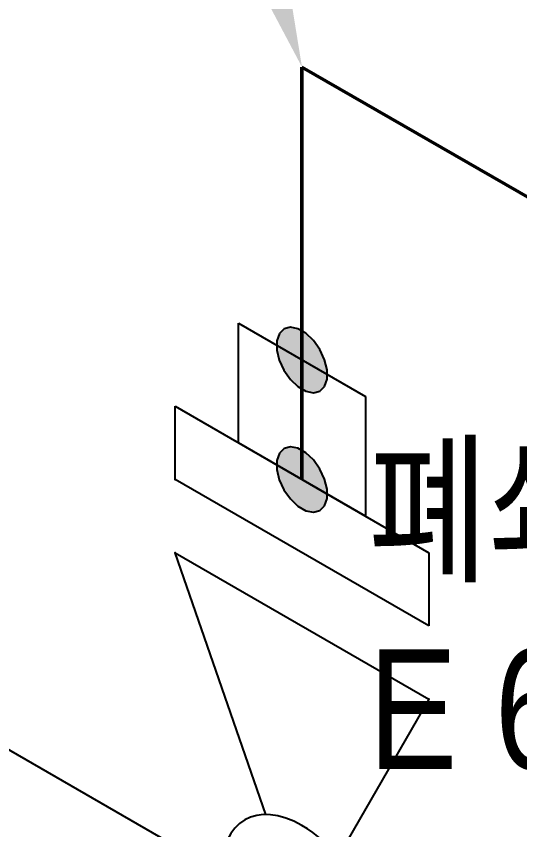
# Model space of a CAD drawing. Header units: millimetres. Extents: x 0 to 594, y 0 to 420.
# Drawn here: x 212.65 to 223.16, y 185.1 to 202.1 of the extents above; entities that cross this region are included whole.
import ezdxf
from ezdxf import colors
from ezdxf.entities.mleader import LeaderData, LeaderLine
from ezdxf.math import Vec2, Vec3

# ---------------------------------------------------------------- set-up
doc = ezdxf.new("R2010")
doc.units = ezdxf.units.MM
doc.header["$LTSCALE"] = 0.25
for name, color, linetype in [('밸브', 4, 'Continuous'), ('용접', 1, 'Continuous'), ('주석', 7, 'Continuous'), ('치수', 1, 'Continuous')]:
    doc.layers.add(name, color=color, linetype=linetype)
doc.layers.add('파이프 작은 보어', color=30, linetype='Continuous', lineweight=50)
doc.styles.add('AdskIsoAnnotation', font='arial.ttf', dxfattribs={"width": 0.8, "height": 1})
doc.styles.add('AdskIsoMetric', font='arial.ttf', dxfattribs={"width": 0.8, "height": 2.5})
doc.styles.add('AdskIsoMetric-30', font='arial.ttf', dxfattribs={"width": 0.8, "height": 2.5})
doc.styles.add('AdskIsoMetric30', font='arial.ttf', dxfattribs={"width": 0.8, "oblique": 30, "height": 2.5})
doc.styles.get("Standard").update_dxf_attribs({"font": 'arial.ttf'})
doc.dimstyles.new('AdskIsoMetric', dxfattribs={"dimtxt": 2.5, "dimasz": 2.5, "dimexe": 1, "dimexo": 2, "dimgap": 0.8, "dimtad": 1, "dimdec": 0, "dimrnd": 1, "dimzin": 0, "dimdsep": 46, "dimtxsty": 'AdskIsoMetric', "dimcen": 0, "dimclrt": 7, "dimadec": 0, "dimazin": 0, "dimtfac": 1, "dimtdec": 0, "dimtmove": 1, "dimatfit": 3, "dimfxl": 0, "dimfrac": 2, "dimtolj": 1, "dimtzin": 0, "dimarcsym": 0})

# ---------------------------------------------------------------- blocks, each defined once
blk = doc.blocks.new('볼 밸브-1-IsoLeft')
at = {"color": 0, "linetype": 'ByBlock', "lineweight": -2, "extrusion": (0, 0.816497, 0.57735)}
for p, q in [((-0.5303, 0.1021), (-0.1768, 0.3062)), ((-0.1768, 0.3062), (-0.0503, 0.0872)), ((-0.1511, 0.0289), (-0.5303, 0.1021))]:
    blk.add_line(p, q, dxfattribs=at)
at = {"linetype": 'ByBlock'}
for start_param, end_param in [(2.356194, 5.497787), (-0.785398, 2.356194)]:
    blk.add_ellipse((0, 0), major_axis=(-0.1592, 0), ratio=0.57735, start_param=start_param, end_param=end_param, dxfattribs=at)
blk = doc.blocks.new('Operator_Lever-1-IsoLeft')
at = {"color": 0, "linetype": 'ByBlock', "lineweight": -2, "extrusion": (0, 0.816497, 0.57735)}
for p, q in [((0, 0), (-0.4419, -0.2552)), ((-0.4419, -0.2552), (-0.2652, -0.3572))]:
    blk.add_line(p, q, dxfattribs=at)
blk = doc.blocks.new('개스킷-1-IsoLeft')
at = {"color": 0, "linetype": 'ByBlock', "lineweight": -2}
for p in [(0.1238, 0.1326), (0.221, 0.0765), (-0.221, -0.0765), (-0.1326, -0.1276)]:
    blk.add_point(p, dxfattribs=at)
blk = doc.blocks.new('플랜지-1-IsoLeft')
at = {"color": 0, "linetype": 'ByBlock', "lineweight": -2}
blk.add_wipeout([(-0.1326, -0.1276), (-0.221, -0.0765), (0.1326, 0.1276), (0.221, 0.0765)], dxfattribs=at)
at = {"color": 0, "linetype": 'ByBlock', "lineweight": -2, "extrusion": (0, 0.816497, 0.57735)}
for p, q in [((-0.221, -0.0765), (0.1326, 0.1276)), ((0.1326, 0.1276), (0.221, 0.0765)), ((0.221, 0.0765), (-0.1326, -0.1276)), ((-0.1326, -0.1276), (-0.221, -0.0765))]:
    blk.add_line(p, q, dxfattribs=at)
at = {"color": 0, "linetype": 'ByBlock', "lineweight": -2}
blk.add_wipeout([(-0.1326, -0.1276), (-0.221, -0.0765), (0.1326, 0.1276), (0.221, 0.0765)], dxfattribs=at)
at = {"color": 0, "linetype": 'ByBlock', "lineweight": -2, "extrusion": (0, 0.816497, 0.57735)}
for p, q in [((-0.221, -0.0765), (0.1326, 0.1276)), ((0.1326, 0.1276), (0.221, 0.0765)), ((0.221, 0.0765), (-0.1326, -0.1276)), ((-0.1326, -0.1276), (-0.221, -0.0765))]:
    blk.add_line(p, q, dxfattribs=at)
blk = doc.blocks.new('*D68')
at = {"layer": 'Defpoints', "color": 0}
for p in [(218.615, 201.043), (218.615, 168.49), (231.605, 160.99)]:
    blk.add_point(p, dxfattribs=at)
at = {"layer": '치수', "color": 0, "lineweight": -2}
for p, q in [((231.605, 191.043), (231.605, 163.49)), ((220.615, 167.335), (232.605, 160.412))]:
    blk.add_line(p, q, dxfattribs=at)
at = {"layer": '치수', "color": 0}
for points in [[(231.188, 191.043), (232.022, 191.043), (231.605, 193.543)], [(231.188, 163.49), (232.022, 163.49), (231.605, 160.99)]]:
    blk.add_solid(points, dxfattribs=at)
at = {"layer": '치수', "color": 7, "insert": (229.339, 178.575), "char_height": 2.5, "attachment_point": 5, "rotation": 90, "style": 'AdskIsoMetric30'}
blk.add_mtext('\\A1;390', dxfattribs=at)
blk = doc.blocks.new('*D69')
at = {"layer": 'Defpoints', "color": 0}
for p in [(218.615, 216.043), (218.615, 201.043), (251.193, 182.234)]:
    blk.add_point(p, dxfattribs=at)
at = {"layer": '치수', "color": 0, "lineweight": -2}
for p, q in [((218.615, 203.352), (218.615, 217.197)), ((249.027, 198.484), (220.78, 214.793))]:
    blk.add_line(p, q, dxfattribs=at)
at = {"layer": '치수', "color": 0}
for points in [[(220.988, 215.154), (220.571, 214.432), (218.615, 216.043)], [(249.236, 198.845), (248.819, 198.123), (251.193, 197.234)]]:
    blk.add_solid(points, dxfattribs=at)
at = {"layer": '치수', "color": 7, "insert": (234.904, 209.255), "char_height": 2.5, "attachment_point": 5, "rotation": 330, "style": 'AdskIsoMetric-30'}
blk.add_mtext('\\A1;303', dxfattribs=at)
blk = doc.blocks.new('엘보우-2-Iso2DSkew0')
at = {"color": 0, "linetype": 'ByBlock', "lineweight": -2, "extrusion": (0.707107, 0.408248, -0.57735)}
for p, q in [((0, 0), (5.303, -3.062)), ((0, 0), (0, 0)), ((0, -6.124), (0, 0))]:
    blk.add_line(p, q, dxfattribs=at)
blk = doc.blocks.new('SocketWeld-1-IsoLeft')
blk.add_hatch(color=256).paths.add_polyline_path([(-0.0294, -0.0234), (-0.0291, -0.0234), (-0.0288, -0.0235), (-0.0285, -0.0236), (-0.0283, -0.0237), (-0.028, -0.0238), (-0.0277, -0.0239), (-0.0274, -0.0239), (-0.0271, -0.024), (-0.0268, -0.0241), (-0.0265, -0.0242), (-0.0263, -0.0243), (-0.026, -0.0244), (-0.0257, -0.0244), (-0.0254, -0.0245), (-0.0251, -0.0246), (-0.0248, -0.0247), (-0.0246, -0.0248), (-0.0243, -0.0249), (-0.024, -0.0249), (-0.0237, -0.025), (-0.0234, -0.0251), (-0.0231, -0.0252), (-0.0228, -0.0253), (-0.0226, -0.0254), (-0.0223, -0.0254), (-0.022, -0.0255), (-0.0217, -0.0256), (-0.0214, -0.0257), (-0.0211, -0.0258), (-0.0209, -0.0259), (-0.0206, -0.0259), (-0.0203, -0.026), (-0.02, -0.0261), (-0.0197, -0.0262), (-0.0194, -0.0263), (-0.0191, -0.0264), (-0.0189, -0.0265), (-0.0186, -0.0265), (-0.0183, -0.0266), (-0.018, -0.0267), (-0.0177, -0.0268), (-0.0174, -0.0269), (-0.0172, -0.027), (-0.0169, -0.027), (-0.0166, -0.0271), (-0.0163, -0.0272), (-0.016, -0.0273), (-0.0157, -0.0274), (-0.0155, -0.0275), (-0.0155, -0.0275), (-0.0151, -0.0275), (-0.0148, -0.0275), (-0.0145, -0.0275), (-0.0142, -0.0276), (-0.0139, -0.0276), (-0.0136, -0.0276), (-0.0132, -0.0277), (-0.0129, -0.0277), (-0.0126, -0.0277), (-0.0123, -0.0277), (-0.012, -0.0278), (-0.0117, -0.0278), (-0.0114, -0.0278), (-0.011, -0.0279), (-0.0107, -0.0279), (-0.0104, -0.0279), (-0.0101, -0.0279), (-0.0098, -0.028), (-0.0095, -0.028), (-0.0091, -0.028), (-0.0088, -0.0281), (-0.0085, -0.0281), (-0.0082, -0.0281), (-0.0079, -0.0281), (-0.0076, -0.0282), (-0.0073, -0.0282), (-0.0069, -0.0282), (-0.0066, -0.0283), (-0.0063, -0.0283), (-0.006, -0.0283), (-0.0057, -0.0283), (-0.0054, -0.0284), (-0.005, -0.0284), (-0.0047, -0.0284), (-0.0044, -0.0285), (-0.0041, -0.0285), (-0.0038, -0.0285), (-0.0035, -0.0286), (-0.0032, -0.0286), (-0.0028, -0.0286), (-0.0025, -0.0286), (-0.0022, -0.0287), (-0.0019, -0.0287), (-0.0016, -0.0287), (-0.0013, -0.0288), (-0.0009, -0.0288), (-0.0006, -0.0288), (-0.0003, -0.0288), (0, -0.0289), (0, -0.0289), (0.0003, -0.0288), (0.0006, -0.0288), (0.0009, -0.0288), (0.0013, -0.0288), (0.0016, -0.0287), (0.0019, -0.0287), (0.0022, -0.0287), (0.0025, -0.0286), (0.0028, -0.0286), (0.0032, -0.0286), (0.0035, -0.0286), (0.0038, -0.0285), (0.0041, -0.0285), (0.0044, -0.0285), (0.0047, -0.0284), (0.005, -0.0284), (0.0054, -0.0284), (0.0057, -0.0283), (0.006, -0.0283), (0.0063, -0.0283), (0.0066, -0.0283), (0.0069, -0.0282), (0.0073, -0.0282), (0.0076, -0.0282), (0.0079, -0.0281), (0.0082, -0.0281), (0.0085, -0.0281), (0.0088, -0.0281), (0.0091, -0.028), (0.0095, -0.028), (0.0098, -0.028), (0.0101, -0.0279), (0.0104, -0.0279), (0.0107, -0.0279), (0.011, -0.0279), (0.0114, -0.0278), (0.0117, -0.0278), (0.012, -0.0278), (0.0123, -0.0277), (0.0126, -0.0277), (0.0129, -0.0277), (0.0132, -0.0277), (0.0136, -0.0276), (0.0139, -0.0276), (0.0142, -0.0276), (0.0145, -0.0275), (0.0148, -0.0275), (0.0151, -0.0275), (0.0155, -0.0275), (0.0155, -0.0275), (0.0157, -0.0274), (0.016, -0.0273), (0.0163, -0.0272), (0.0166, -0.0271), (0.0169, -0.027), (0.0172, -0.027), (0.0174, -0.0269), (0.0177, -0.0268), (0.018, -0.0267), (0.0183, -0.0266), (0.0186, -0.0265), (0.0189, -0.0265), (0.0191, -0.0264), (0.0194, -0.0263), (0.0197, -0.0262), (0.02, -0.0261), (0.0203, -0.026), (0.0206, -0.0259), (0.0209, -0.0259), (0.0211, -0.0258), (0.0214, -0.0257), (0.0217, -0.0256), (0.022, -0.0255), (0.0223, -0.0254), (0.0226, -0.0254), (0.0228, -0.0253), (0.0231, -0.0252), (0.0234, -0.0251), (0.0237, -0.025), (0.024, -0.0249), (0.0243, -0.0249), (0.0246, -0.0248), (0.0248, -0.0247), (0.0251, -0.0246), (0.0254, -0.0245), (0.0257, -0.0244), (0.026, -0.0244), (0.0263, -0.0243), (0.0265, -0.0242), (0.0268, -0.0241), (0.0271, -0.024), (0.0274, -0.0239), (0.0277, -0.0239), (0.028, -0.0238), (0.0283, -0.0237), (0.0285, -0.0236), (0.0288, -0.0235), (0.0291, -0.0234), (0.0294, -0.0234), (0.0294, -0.0234), (0.0296, -0.0232), (0.0298, -0.0231), (0.0301, -0.023), (0.0303, -0.0228), (0.0305, -0.0227), (0.0307, -0.0226), (0.031, -0.0224), (0.0312, -0.0223), (0.0314, -0.0222), (0.0316, -0.0221), (0.0319, -0.0219), (0.0321, -0.0218), (0.0323, -0.0217), (0.0325, -0.0215), (0.0328, -0.0214), (0.033, -0.0213), (0.0332, -0.0211), (0.0335, -0.021), (0.0337, -0.0209), (0.0339, -0.0207), (0.0341, -0.0206), (0.0344, -0.0205), (0.0346, -0.0204), (0.0348, -0.0202), (0.035, -0.0201), (0.0353, -0.02), (0.0355, -0.0198), (0.0357, -0.0197), (0.0359, -0.0196), (0.0362, -0.0194), (0.0364, -0.0193), (0.0366, -0.0192), (0.0368, -0.0191), (0.0371, -0.0189), (0.0373, -0.0188), (0.0375, -0.0187), (0.0377, -0.0185), (0.038, -0.0184), (0.0382, -0.0183), (0.0384, -0.0181), (0.0386, -0.018), (0.0389, -0.0179), (0.0391, -0.0177), (0.0393, -0.0176), (0.0395, -0.0175), (0.0398, -0.0174), (0.04, -0.0172), (0.0402, -0.0171), (0.0405, -0.017), (0.0405, -0.017), (0.0406, -0.0168), (0.0407, -0.0166), (0.0409, -0.0165), (0.041, -0.0163), (0.0412, -0.0161), (0.0413, -0.016), (0.0415, -0.0158), (0.0416, -0.0157), (0.0418, -0.0155), (0.0419, -0.0153), (0.042, -0.0152), (0.0422, -0.015), (0.0423, -0.0148), (0.0425, -0.0147), (0.0426, -0.0145), (0.0428, -0.0143), (0.0429, -0.0142), (0.0431, -0.014), (0.0432, -0.0138), (0.0433, -0.0137), (0.0435, -0.0135), (0.0436, -0.0134), (0.0438, -0.0132), (0.0439, -0.013), (0.0441, -0.0129), (0.0442, -0.0127), (0.0444, -0.0125), (0.0445, -0.0124), (0.0447, -0.0122), (0.0448, -0.012), (0.0449, -0.0119), (0.0451, -0.0117), (0.0452, -0.0115), (0.0454, -0.0114), (0.0455, -0.0112), (0.0457, -0.0111), (0.0458, -0.0109), (0.046, -0.0107), (0.0461, -0.0106), (0.0462, -0.0104), (0.0464, -0.0102), (0.0465, -0.0101), (0.0467, -0.0099), (0.0468, -0.0097), (0.047, -0.0096), (0.0471, -0.0094), (0.0473, -0.0092), (0.0474, -0.0091), (0.0476, -0.0089), (0.0476, -0.0089), (0.0476, -0.0087), (0.0477, -0.0086), (0.0477, -0.0084), (0.0478, -0.0082), (0.0478, -0.008), (0.0479, -0.0078), (0.0479, -0.0076), (0.048, -0.0075), (0.048, -0.0073), (0.0481, -0.0071), (0.0481, -0.0069), (0.0482, -0.0067), (0.0482, -0.0066), (0.0483, -0.0064), (0.0483, -0.0062), (0.0484, -0.006), (0.0484, -0.0058), (0.0485, -0.0056), (0.0485, -0.0055), (0.0486, -0.0053), (0.0486, -0.0051), (0.0487, -0.0049), (0.0487, -0.0047), (0.0488, -0.0046), (0.0488, -0.0044), (0.0489, -0.0042), (0.0489, -0.004), (0.049, -0.0038), (0.049, -0.0036), (0.0491, -0.0035), (0.0491, -0.0033), (0.0492, -0.0031), (0.0492, -0.0029), (0.0493, -0.0027), (0.0493, -0.0025), (0.0494, -0.0024), (0.0494, -0.0022), (0.0495, -0.002), (0.0495, -0.0018), (0.0496, -0.0016), (0.0496, -0.0015), (0.0497, -0.0013), (0.0497, -0.0011), (0.0498, -0.0009), (0.0498, -0.0007), (0.0499, -0.0005), (0.0499, -0.0004), (0.05, -0.0002), (0.05, 0), (0.05, 0), (0.05, 0.0002), (0.0499, 0.0004), (0.0499, 0.0005), (0.0498, 0.0007), (0.0498, 0.0009), (0.0497, 0.0011), (0.0497, 0.0013), (0.0496, 0.0015), (0.0496, 0.0016), (0.0495, 0.0018), (0.0495, 0.002), (0.0494, 0.0022), (0.0494, 0.0024), (0.0493, 0.0025), (0.0493, 0.0027), (0.0492, 0.0029), (0.0492, 0.0031), (0.0491, 0.0033), (0.0491, 0.0035), (0.049, 0.0036), (0.049, 0.0038), (0.0489, 0.004), (0.0489, 0.0042), (0.0488, 0.0044), (0.0488, 0.0046), (0.0487, 0.0047), (0.0487, 0.0049), (0.0486, 0.0051), (0.0486, 0.0053), (0.0485, 0.0055), (0.0485, 0.0056), (0.0484, 0.0058), (0.0484, 0.006), (0.0483, 0.0062), (0.0483, 0.0064), (0.0482, 0.0066), (0.0482, 0.0067), (0.0481, 0.0069), (0.0481, 0.0071), (0.048, 0.0073), (0.048, 0.0075), (0.0479, 0.0076), (0.0479, 0.0078), (0.0478, 0.008), (0.0478, 0.0082), (0.0477, 0.0084), (0.0477, 0.0086), (0.0476, 0.0087), (0.0476, 0.0089), (0.0476, 0.0089), (0.0474, 0.0091), (0.0473, 0.0092), (0.0471, 0.0094), (0.047, 0.0096), (0.0468, 0.0097), (0.0467, 0.0099), (0.0465, 0.0101), (0.0464, 0.0102), (0.0462, 0.0104), (0.0461, 0.0106), (0.046, 0.0107), (0.0458, 0.0109), (0.0457, 0.0111), (0.0455, 0.0112), (0.0454, 0.0114), (0.0452, 0.0115), (0.0451, 0.0117), (0.0449, 0.0119), (0.0448, 0.012), (0.0447, 0.0122), (0.0445, 0.0124), (0.0444, 0.0125), (0.0442, 0.0127), (0.0441, 0.0129), (0.0439, 0.013), (0.0438, 0.0132), (0.0436, 0.0134), (0.0435, 0.0135), (0.0433, 0.0137), (0.0432, 0.0138), (0.0431, 0.014), (0.0429, 0.0142), (0.0428, 0.0143), (0.0426, 0.0145), (0.0425, 0.0147), (0.0423, 0.0148), (0.0422, 0.015), (0.042, 0.0152), (0.0419, 0.0153), (0.0418, 0.0155), (0.0416, 0.0157), (0.0415, 0.0158), (0.0413, 0.016), (0.0412, 0.0161), (0.041, 0.0163), (0.0409, 0.0165), (0.0407, 0.0166), (0.0406, 0.0168), (0.0405, 0.017), (0.0405, 0.017), (0.0402, 0.0171), (0.04, 0.0172), (0.0398, 0.0174), (0.0395, 0.0175), (0.0393, 0.0176), (0.0391, 0.0177), (0.0389, 0.0179), (0.0386, 0.018), (0.0384, 0.0181), (0.0382, 0.0183), (0.038, 0.0184), (0.0377, 0.0185), (0.0375, 0.0187), (0.0373, 0.0188), (0.0371, 0.0189), (0.0368, 0.0191), (0.0366, 0.0192), (0.0364, 0.0193), (0.0362, 0.0194), (0.0359, 0.0196), (0.0357, 0.0197), (0.0355, 0.0198), (0.0353, 0.02), (0.035, 0.0201), (0.0348, 0.0202), (0.0346, 0.0204), (0.0344, 0.0205), (0.0341, 0.0206), (0.0339, 0.0207), (0.0337, 0.0209), (0.0335, 0.021), (0.0332, 0.0211), (0.033, 0.0213), (0.0328, 0.0214), (0.0325, 0.0215), (0.0323, 0.0217), (0.0321, 0.0218), (0.0319, 0.0219), (0.0316, 0.0221), (0.0314, 0.0222), (0.0312, 0.0223), (0.031, 0.0224), (0.0307, 0.0226), (0.0305, 0.0227), (0.0303, 0.0228), (0.0301, 0.023), (0.0298, 0.0231), (0.0296, 0.0232), (0.0294, 0.0234), (0.0294, 0.0234), (0.0291, 0.0234), (0.0288, 0.0235), (0.0285, 0.0236), (0.0283, 0.0237), (0.028, 0.0238), (0.0277, 0.0239), (0.0274, 0.0239), (0.0271, 0.024), (0.0268, 0.0241), (0.0265, 0.0242), (0.0263, 0.0243), (0.026, 0.0244), (0.0257, 0.0244), (0.0254, 0.0245), (0.0251, 0.0246), (0.0248, 0.0247), (0.0246, 0.0248), (0.0243, 0.0249), (0.024, 0.0249), (0.0237, 0.025), (0.0234, 0.0251), (0.0231, 0.0252), (0.0228, 0.0253), (0.0226, 0.0254), (0.0223, 0.0254), (0.022, 0.0255), (0.0217, 0.0256), (0.0214, 0.0257), (0.0211, 0.0258), (0.0209, 0.0259), (0.0206, 0.0259), (0.0203, 0.026), (0.02, 0.0261), (0.0197, 0.0262), (0.0194, 0.0263), (0.0191, 0.0264), (0.0189, 0.0265), (0.0186, 0.0265), (0.0183, 0.0266), (0.018, 0.0267), (0.0177, 0.0268), (0.0174, 0.0269), (0.0172, 0.027), (0.0169, 0.027), (0.0166, 0.0271), (0.0163, 0.0272), (0.016, 0.0273), (0.0157, 0.0274), (0.0155, 0.0275), (0.0155, 0.0275), (0.0151, 0.0275), (0.0148, 0.0275), (0.0145, 0.0275), (0.0142, 0.0276), (0.0139, 0.0276), (0.0136, 0.0276), (0.0132, 0.0277), (0.0129, 0.0277), (0.0126, 0.0277), (0.0123, 0.0277), (0.012, 0.0278), (0.0117, 0.0278), (0.0114, 0.0278), (0.011, 0.0279), (0.0107, 0.0279), (0.0104, 0.0279), (0.0101, 0.0279), (0.0098, 0.028), (0.0095, 0.028), (0.0091, 0.028), (0.0088, 0.0281), (0.0085, 0.0281), (0.0082, 0.0281), (0.0079, 0.0281), (0.0076, 0.0282), (0.0073, 0.0282), (0.0069, 0.0282), (0.0066, 0.0283), (0.0063, 0.0283), (0.006, 0.0283), (0.0057, 0.0283), (0.0054, 0.0284), (0.005, 0.0284), (0.0047, 0.0284), (0.0044, 0.0285), (0.0041, 0.0285), (0.0038, 0.0285), (0.0035, 0.0286), (0.0032, 0.0286), (0.0028, 0.0286), (0.0025, 0.0286), (0.0022, 0.0287), (0.0019, 0.0287), (0.0016, 0.0287), (0.0013, 0.0288), (0.0009, 0.0288), (0.0006, 0.0288), (0.0003, 0.0288), (0, 0.0289), (0, 0.0289), (-0.0003, 0.0288), (-0.0006, 0.0288), (-0.0009, 0.0288), (-0.0013, 0.0288), (-0.0016, 0.0287), (-0.0019, 0.0287), (-0.0022, 0.0287), (-0.0025, 0.0286), (-0.0028, 0.0286), (-0.0032, 0.0286), (-0.0035, 0.0286), (-0.0038, 0.0285), (-0.0041, 0.0285), (-0.0044, 0.0285), (-0.0047, 0.0284), (-0.005, 0.0284), (-0.0054, 0.0284), (-0.0057, 0.0283), (-0.006, 0.0283), (-0.0063, 0.0283), (-0.0066, 0.0283), (-0.0069, 0.0282), (-0.0073, 0.0282), (-0.0076, 0.0282), (-0.0079, 0.0281), (-0.0082, 0.0281), (-0.0085, 0.0281), (-0.0088, 0.0281), (-0.0091, 0.028), (-0.0095, 0.028), (-0.0098, 0.028), (-0.0101, 0.0279), (-0.0104, 0.0279), (-0.0107, 0.0279), (-0.011, 0.0279), (-0.0114, 0.0278), (-0.0117, 0.0278), (-0.012, 0.0278), (-0.0123, 0.0277), (-0.0126, 0.0277), (-0.0129, 0.0277), (-0.0132, 0.0277), (-0.0136, 0.0276), (-0.0139, 0.0276), (-0.0142, 0.0276), (-0.0145, 0.0275), (-0.0148, 0.0275), (-0.0151, 0.0275), (-0.0155, 0.0275), (-0.0155, 0.0275), (-0.0157, 0.0274), (-0.016, 0.0273), (-0.0163, 0.0272), (-0.0166, 0.0271), (-0.0169, 0.027), (-0.0172, 0.027), (-0.0174, 0.0269), (-0.0177, 0.0268), (-0.018, 0.0267), (-0.0183, 0.0266), (-0.0186, 0.0265), (-0.0189, 0.0265), (-0.0191, 0.0264), (-0.0194, 0.0263), (-0.0197, 0.0262), (-0.02, 0.0261), (-0.0203, 0.026), (-0.0206, 0.0259), (-0.0209, 0.0259), (-0.0211, 0.0258), (-0.0214, 0.0257), (-0.0217, 0.0256), (-0.022, 0.0255), (-0.0223, 0.0254), (-0.0226, 0.0254), (-0.0228, 0.0253), (-0.0231, 0.0252), (-0.0234, 0.0251), (-0.0237, 0.025), (-0.024, 0.0249), (-0.0243, 0.0249), (-0.0246, 0.0248), (-0.0248, 0.0247), (-0.0251, 0.0246), (-0.0254, 0.0245), (-0.0257, 0.0244), (-0.026, 0.0244), (-0.0263, 0.0243), (-0.0265, 0.0242), (-0.0268, 0.0241), (-0.0271, 0.024), (-0.0274, 0.0239), (-0.0277, 0.0239), (-0.028, 0.0238), (-0.0283, 0.0237), (-0.0285, 0.0236), (-0.0288, 0.0235), (-0.0291, 0.0234), (-0.0294, 0.0234), (-0.0294, 0.0234), (-0.0296, 0.0232), (-0.0298, 0.0231), (-0.0301, 0.023), (-0.0303, 0.0228), (-0.0305, 0.0227), (-0.0307, 0.0226), (-0.031, 0.0224), (-0.0312, 0.0223), (-0.0314, 0.0222), (-0.0316, 0.0221), (-0.0319, 0.0219), (-0.0321, 0.0218), (-0.0323, 0.0217), (-0.0325, 0.0215), (-0.0328, 0.0214), (-0.033, 0.0213), (-0.0332, 0.0211), (-0.0335, 0.021), (-0.0337, 0.0209), (-0.0339, 0.0207), (-0.0341, 0.0206), (-0.0344, 0.0205), (-0.0346, 0.0204), (-0.0348, 0.0202), (-0.035, 0.0201), (-0.0353, 0.02), (-0.0355, 0.0198), (-0.0357, 0.0197), (-0.0359, 0.0196), (-0.0362, 0.0194), (-0.0364, 0.0193), (-0.0366, 0.0192), (-0.0368, 0.0191), (-0.0371, 0.0189), (-0.0373, 0.0188), (-0.0375, 0.0187), (-0.0377, 0.0185), (-0.038, 0.0184), (-0.0382, 0.0183), (-0.0384, 0.0181), (-0.0386, 0.018), (-0.0389, 0.0179), (-0.0391, 0.0177), (-0.0393, 0.0176), (-0.0395, 0.0175), (-0.0398, 0.0174), (-0.04, 0.0172), (-0.0402, 0.0171), (-0.0405, 0.017), (-0.0405, 0.017), (-0.0406, 0.0168), (-0.0407, 0.0166), (-0.0409, 0.0165), (-0.041, 0.0163), (-0.0412, 0.0161), (-0.0413, 0.016), (-0.0415, 0.0158), (-0.0416, 0.0157), (-0.0418, 0.0155), (-0.0419, 0.0153), (-0.042, 0.0152), (-0.0422, 0.015), (-0.0423, 0.0148), (-0.0425, 0.0147), (-0.0426, 0.0145), (-0.0428, 0.0143), (-0.0429, 0.0142), (-0.0431, 0.014), (-0.0432, 0.0138), (-0.0433, 0.0137), (-0.0435, 0.0135), (-0.0436, 0.0134), (-0.0438, 0.0132), (-0.0439, 0.013), (-0.0441, 0.0129), (-0.0442, 0.0127), (-0.0444, 0.0125), (-0.0445, 0.0124), (-0.0447, 0.0122), (-0.0448, 0.012), (-0.0449, 0.0119), (-0.0451, 0.0117), (-0.0452, 0.0115), (-0.0454, 0.0114), (-0.0455, 0.0112), (-0.0457, 0.0111), (-0.0458, 0.0109), (-0.046, 0.0107), (-0.0461, 0.0106), (-0.0462, 0.0104), (-0.0464, 0.0102), (-0.0465, 0.0101), (-0.0467, 0.0099), (-0.0468, 0.0097), (-0.047, 0.0096), (-0.0471, 0.0094), (-0.0473, 0.0092), (-0.0474, 0.0091), (-0.0476, 0.0089), (-0.0476, 0.0089), (-0.0476, 0.0087), (-0.0477, 0.0086), (-0.0477, 0.0084), (-0.0478, 0.0082), (-0.0478, 0.008), (-0.0479, 0.0078), (-0.0479, 0.0076), (-0.048, 0.0075), (-0.048, 0.0073), (-0.0481, 0.0071), (-0.0481, 0.0069), (-0.0482, 0.0067), (-0.0482, 0.0066), (-0.0483, 0.0064), (-0.0483, 0.0062), (-0.0484, 0.006), (-0.0484, 0.0058), (-0.0485, 0.0056), (-0.0485, 0.0055), (-0.0486, 0.0053), (-0.0486, 0.0051), (-0.0487, 0.0049), (-0.0487, 0.0047), (-0.0488, 0.0046), (-0.0488, 0.0044), (-0.0489, 0.0042), (-0.0489, 0.004), (-0.049, 0.0038), (-0.049, 0.0036), (-0.0491, 0.0035), (-0.0491, 0.0033), (-0.0492, 0.0031), (-0.0492, 0.0029), (-0.0493, 0.0027), (-0.0493, 0.0025), (-0.0494, 0.0024), (-0.0494, 0.0022), (-0.0495, 0.002), (-0.0495, 0.0018), (-0.0496, 0.0016), (-0.0496, 0.0015), (-0.0497, 0.0013), (-0.0497, 0.0011), (-0.0498, 0.0009), (-0.0498, 0.0007), (-0.0499, 0.0005), (-0.0499, 0.0004), (-0.05, 0.0002), (-0.05, 0), (-0.05, 0), (-0.05, -0.0002), (-0.0499, -0.0004), (-0.0499, -0.0005), (-0.0498, -0.0007), (-0.0498, -0.0009), (-0.0497, -0.0011), (-0.0497, -0.0013), (-0.0496, -0.0015), (-0.0496, -0.0016), (-0.0495, -0.0018), (-0.0495, -0.002), (-0.0494, -0.0022), (-0.0494, -0.0024), (-0.0493, -0.0025), (-0.0493, -0.0027), (-0.0492, -0.0029), (-0.0492, -0.0031), (-0.0491, -0.0033), (-0.0491, -0.0035), (-0.049, -0.0036), (-0.049, -0.0038), (-0.0489, -0.004), (-0.0489, -0.0042), (-0.0488, -0.0044), (-0.0488, -0.0046), (-0.0487, -0.0047), (-0.0487, -0.0049), (-0.0486, -0.0051), (-0.0486, -0.0053), (-0.0485, -0.0055), (-0.0485, -0.0056), (-0.0484, -0.0058), (-0.0484, -0.006), (-0.0483, -0.0062), (-0.0483, -0.0064), (-0.0482, -0.0066), (-0.0482, -0.0067), (-0.0481, -0.0069), (-0.0481, -0.0071), (-0.048, -0.0073), (-0.048, -0.0075), (-0.0479, -0.0076), (-0.0479, -0.0078), (-0.0478, -0.008), (-0.0478, -0.0082), (-0.0477, -0.0084), (-0.0477, -0.0086), (-0.0476, -0.0087), (-0.0476, -0.0089), (-0.0476, -0.0089), (-0.0474, -0.0091), (-0.0473, -0.0092), (-0.0471, -0.0094), (-0.047, -0.0096), (-0.0468, -0.0097), (-0.0467, -0.0099), (-0.0465, -0.0101), (-0.0464, -0.0102), (-0.0462, -0.0104), (-0.0461, -0.0106), (-0.046, -0.0107), (-0.0458, -0.0109), (-0.0457, -0.0111), (-0.0455, -0.0112), (-0.0454, -0.0114), (-0.0452, -0.0115), (-0.0451, -0.0117), (-0.0449, -0.0119), (-0.0448, -0.012), (-0.0447, -0.0122), (-0.0445, -0.0124), (-0.0444, -0.0125), (-0.0442, -0.0127), (-0.0441, -0.0129), (-0.0439, -0.013), (-0.0438, -0.0132), (-0.0436, -0.0134), (-0.0435, -0.0135), (-0.0433, -0.0137), (-0.0432, -0.0138), (-0.0431, -0.014), (-0.0429, -0.0142), (-0.0428, -0.0143), (-0.0426, -0.0145), (-0.0425, -0.0147), (-0.0423, -0.0148), (-0.0422, -0.015), (-0.042, -0.0152), (-0.0419, -0.0153), (-0.0418, -0.0155), (-0.0416, -0.0157), (-0.0415, -0.0158), (-0.0413, -0.016), (-0.0412, -0.0161), (-0.041, -0.0163), (-0.0409, -0.0165), (-0.0407, -0.0166), (-0.0406, -0.0168), (-0.0405, -0.017), (-0.0405, -0.017), (-0.0402, -0.0171), (-0.04, -0.0172), (-0.0398, -0.0174), (-0.0395, -0.0175), (-0.0393, -0.0176), (-0.0391, -0.0177), (-0.0389, -0.0179), (-0.0386, -0.018), (-0.0384, -0.0181), (-0.0382, -0.0183), (-0.038, -0.0184), (-0.0377, -0.0185), (-0.0375, -0.0187), (-0.0373, -0.0188), (-0.0371, -0.0189), (-0.0368, -0.0191), (-0.0366, -0.0192), (-0.0364, -0.0193), (-0.0362, -0.0194), (-0.0359, -0.0196), (-0.0357, -0.0197), (-0.0355, -0.0198), (-0.0353, -0.02), (-0.035, -0.0201), (-0.0348, -0.0202), (-0.0346, -0.0204), (-0.0344, -0.0205), (-0.0341, -0.0206), (-0.0339, -0.0207), (-0.0337, -0.0209), (-0.0335, -0.021), (-0.0332, -0.0211), (-0.033, -0.0213), (-0.0328, -0.0214), (-0.0325, -0.0215), (-0.0323, -0.0217), (-0.0321, -0.0218), (-0.0319, -0.0219), (-0.0316, -0.0221), (-0.0314, -0.0222), (-0.0312, -0.0223), (-0.031, -0.0224), (-0.0307, -0.0226), (-0.0305, -0.0227), (-0.0303, -0.0228), (-0.0301, -0.023), (-0.0298, -0.0231), (-0.0296, -0.0232)], flags=0)
at = {"color": 0, "linetype": 'ByBlock', "lineweight": -2, "extrusion": (0, 0.816497, 0.57735)}
for p, q in [((0, 0.1021), (0.0884, 0.051)), ((0.0884, 0.051), (-0.0884, -0.051)), ((-0.0294, 0.0234), (-0.0405, 0.017)), ((-0.0155, 0.0275), (-0.0294, 0.0234)), ((0, 0.0289), (-0.0155, 0.0275)), ((0.0155, 0.0275), (0, 0.0289)), ((0.0294, 0.0234), (0.0155, 0.0275)), ((0.0405, 0.017), (0.0294, 0.0234)), ((-0.0405, 0.017), (-0.0476, 0.0089)), ((0.0476, 0.0089), (0.0405, 0.017)), ((-0.0476, 0.0089), (-0.05, 0)), ((-0.05, 0), (-0.0476, -0.0089)), ((0.05, 0), (0.0476, 0.0089)), ((0.0476, -0.0089), (0.05, 0)), ((-0.0884, -0.051), (-0.1768, 0)), ((-0.0476, -0.0089), (-0.0405, -0.017)), ((0.0405, -0.017), (0.0476, -0.0089)), ((-0.0405, -0.017), (-0.0294, -0.0234)), ((0.0294, -0.0234), (0.0405, -0.017)), ((-0.0294, -0.0234), (-0.0155, -0.0275)), ((-0.0155, -0.0275), (0, -0.0289)), ((0, -0.0289), (0.0155, -0.0275)), ((0.0155, -0.0275), (0.0294, -0.0234))]:
    blk.add_line(p, q, dxfattribs=at)

msp = doc.modelspace()

# ---------------------------------------------------------------- block references
at = {"layer": '밸브', "xscale": 15, "yscale": 15, "zscale": 15}
for name, p, rotation in [('개스킷-1-IsoLeft', (218.615, 190.124), 299.9999999992298), ('볼 밸브-1-IsoLeft', (218.615, 183.235), 299.9999999992057), ('Operator_Lever-1-IsoLeft', (218.615, 183.235), 299.9999999995668)]:
    msp.add_blockref(name, p, dxfattribs=dict(at, rotation=rotation))

# ---------------------------------------------------------------- leaders
at = {"layer": '주석'}
ml = msp.add_multileader_mtext('Standard', dxfattribs=at)
ml.set_content('')
ml.set_leader_properties()
ml.build(insert=Vec2(0, 0))
ml.multileader.update_dxf_attribs({"dogleg_length": 0, "arrow_head_size": 2.5})
ctx = ml.context
ctx.base_point, ctx.arrow_head_size = Vec3(215.273, 211), 2.5
notes = []
notes.append((ctx, [(0, (1, 1, 0), (215.273, 211), (-1, 0), 0, [(0, [(218.615, 201.043)], 0, [])])]))
ctx.mtext, ml.multileader.dxf.content_type = None, 0
for ctx, leaders in notes:
    for number, flags, end, landing, length, lines in leaders:
        leader = LeaderData()
        leader.index, (leader.has_last_leader_line, leader.has_dogleg_vector, leader.attachment_direction) = number, flags
        leader.last_leader_point, leader.dogleg_vector, leader.dogleg_length = Vec3(end), Vec3(landing), length
        for number, points, colour, breaks in lines:
            line = LeaderLine()
            line.index, line.vertices, line.color, line.breaks = number, Vec3.list(points), colors.encode_raw_color(colour), breaks
            leader.lines.append(line)
        ctx.leaders.append(leader)

# ---------------------------------------------------------------- next in the draw order: block references
at = {"layer": '밸브', "xscale": 15, "yscale": 15, "zscale": 15, "rotation": 300.0000000001925}
msp.add_blockref('플랜지-1-IsoLeft', (218.615, 191.655), dxfattribs=at)

# ---------------------------------------------------------------- next in the draw order: linework, layer by layer
at = {"layer": '파이프 작은 보어'}
msp.add_lwpolyline([(218.615, 192.421), (218.615, 194.919)], dxfattribs=at)

# ---------------------------------------------------------------- next in the draw order: block references
at = {"layer": '용접', "xscale": 15, "yscale": 15, "zscale": 15}
for p, rotation in [((218.615, 194.919), 119.9999999997464), ((218.615, 192.421), 299.9999999997464)]:
    msp.add_blockref('SocketWeld-1-IsoLeft', p, dxfattribs=dict(at, rotation=rotation))
at = {"layer": '파이프 작은 보어'}
msp.add_blockref('엘보우-2-Iso2DSkew0', (218.615, 201.043), dxfattribs=at)

# ---------------------------------------------------------------- next in the draw order: texts
at = {"layer": '주석', "insert": (220, 178), "char_height": 2.5, "attachment_point": 7, "style": 'AdskIsoAnnotation'}
msp.add_mtext('{\\fGulim|b0|i0|c129|p50;폐쇄\\P}E 63861\\PN 36423\\PEL +1991', dxfattribs=at)

# ---------------------------------------------------------------- next in the draw order: dimensions: what is measured, and where the dimension line sits
at = {"layer": '치수'}
for base, p1, p2, angle, text, override, picture, middle in [((218.615, 216.043), (251.193, 182.234), (218.615, 201.043), 150, '303', {"dimtad": 0, "dimlfac": 8.043745, "dimtxsty": 'AdskIsoMetric-30', "dimse1": 1, "dimse2": 0, "dimsd1": 0, "dimsd2": 0, "dimtmove": 1}, '*D69', (234.904, 209.255)), ((231.605, 160.99), (218.615, 201.043), (218.615, 168.49), 270, '390', {"dimtad": 0, "dimlfac": 11.991717, "dimtxsty": 'AdskIsoMetric30', "dimse1": 1, "dimse2": 0, "dimsd1": 0, "dimsd2": 0, "dimtmove": 1}, '*D68', (229.339, 178.575))]:
    dim = msp.add_linear_dim(base=base, p1=p1, p2=p2, angle=angle, text=text, dimstyle='AdskIsoMetric', override=override, dxfattribs=at)
    dim.commit()
    dim.dimension.update_dxf_attribs({"geometry": picture, "text_midpoint": middle, "dimtype": 160})

doc.saveas('drawing.dxf')
